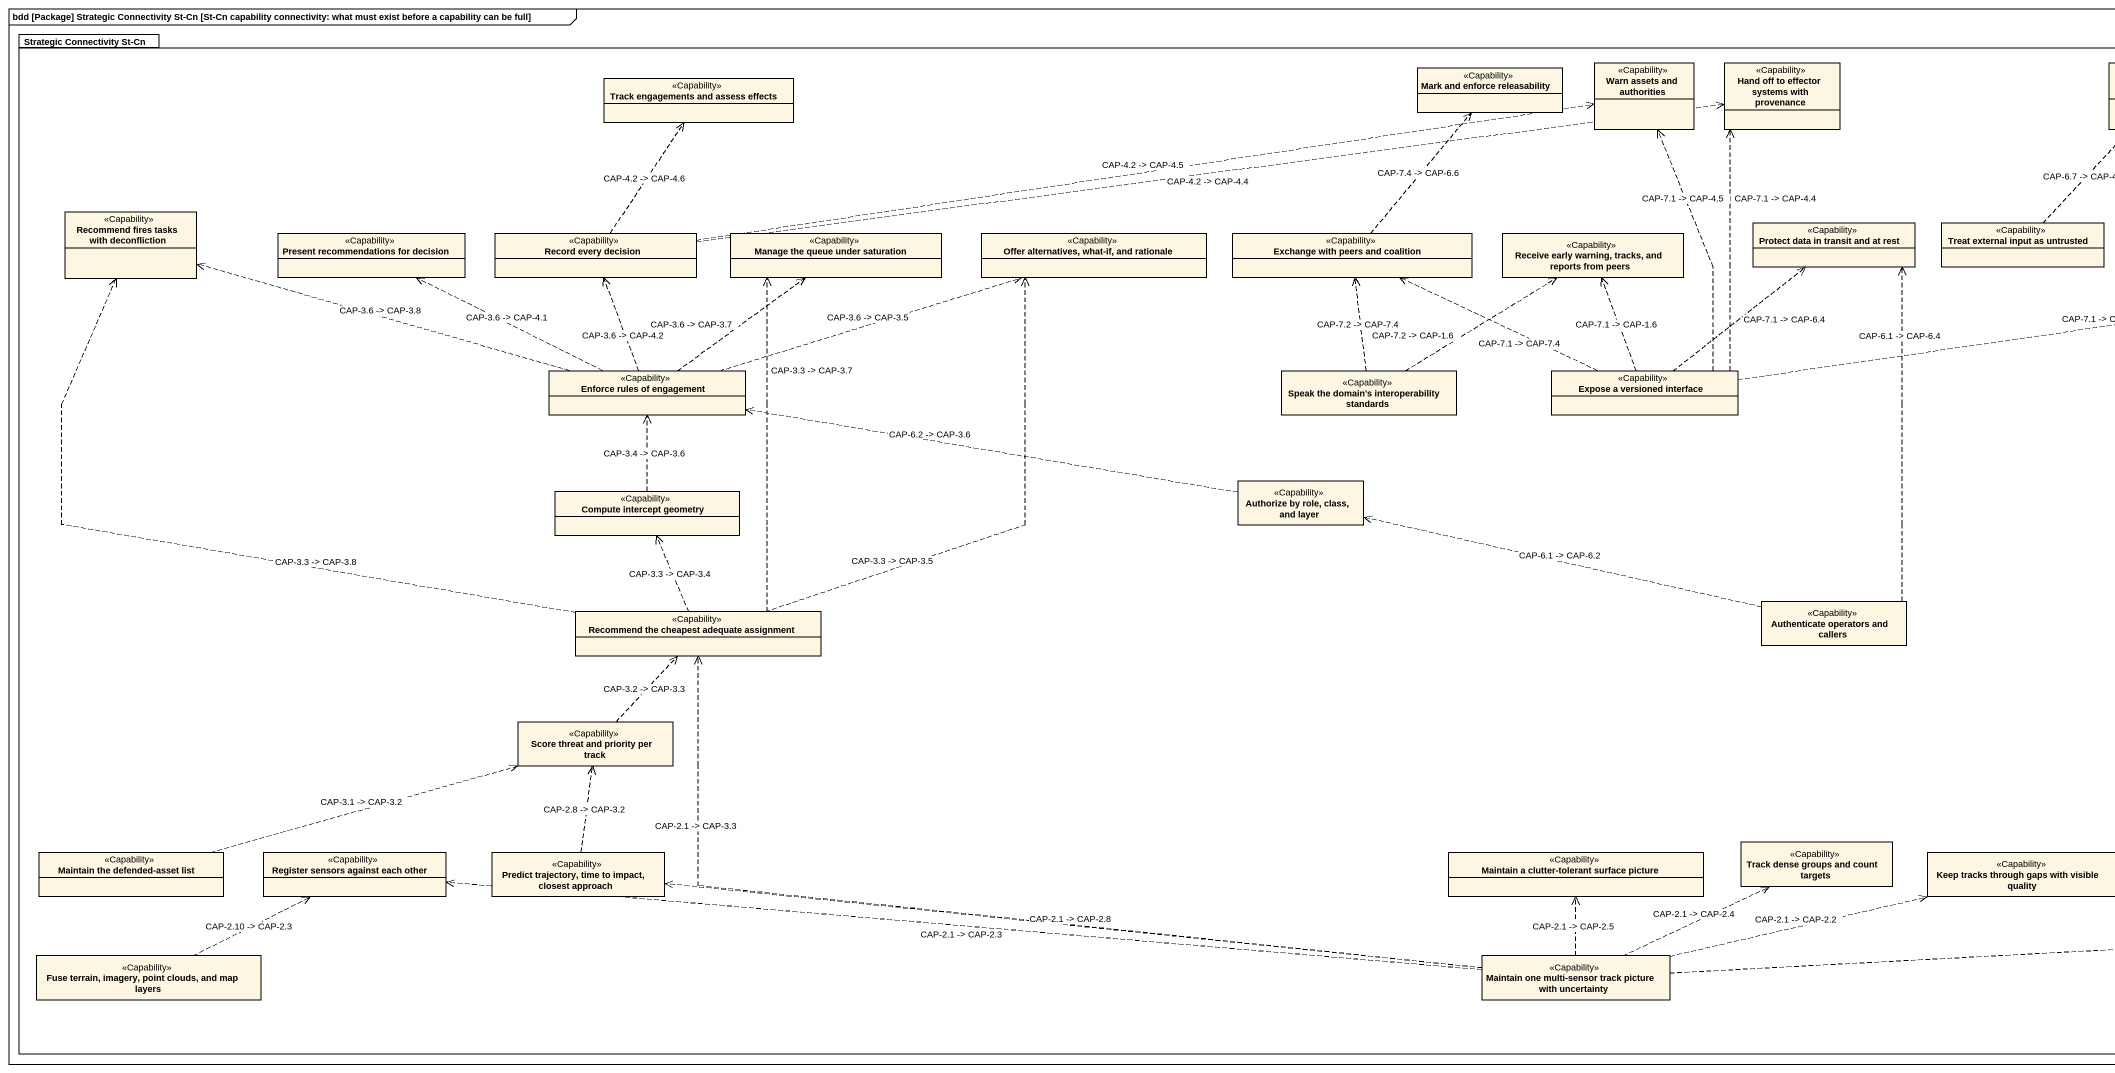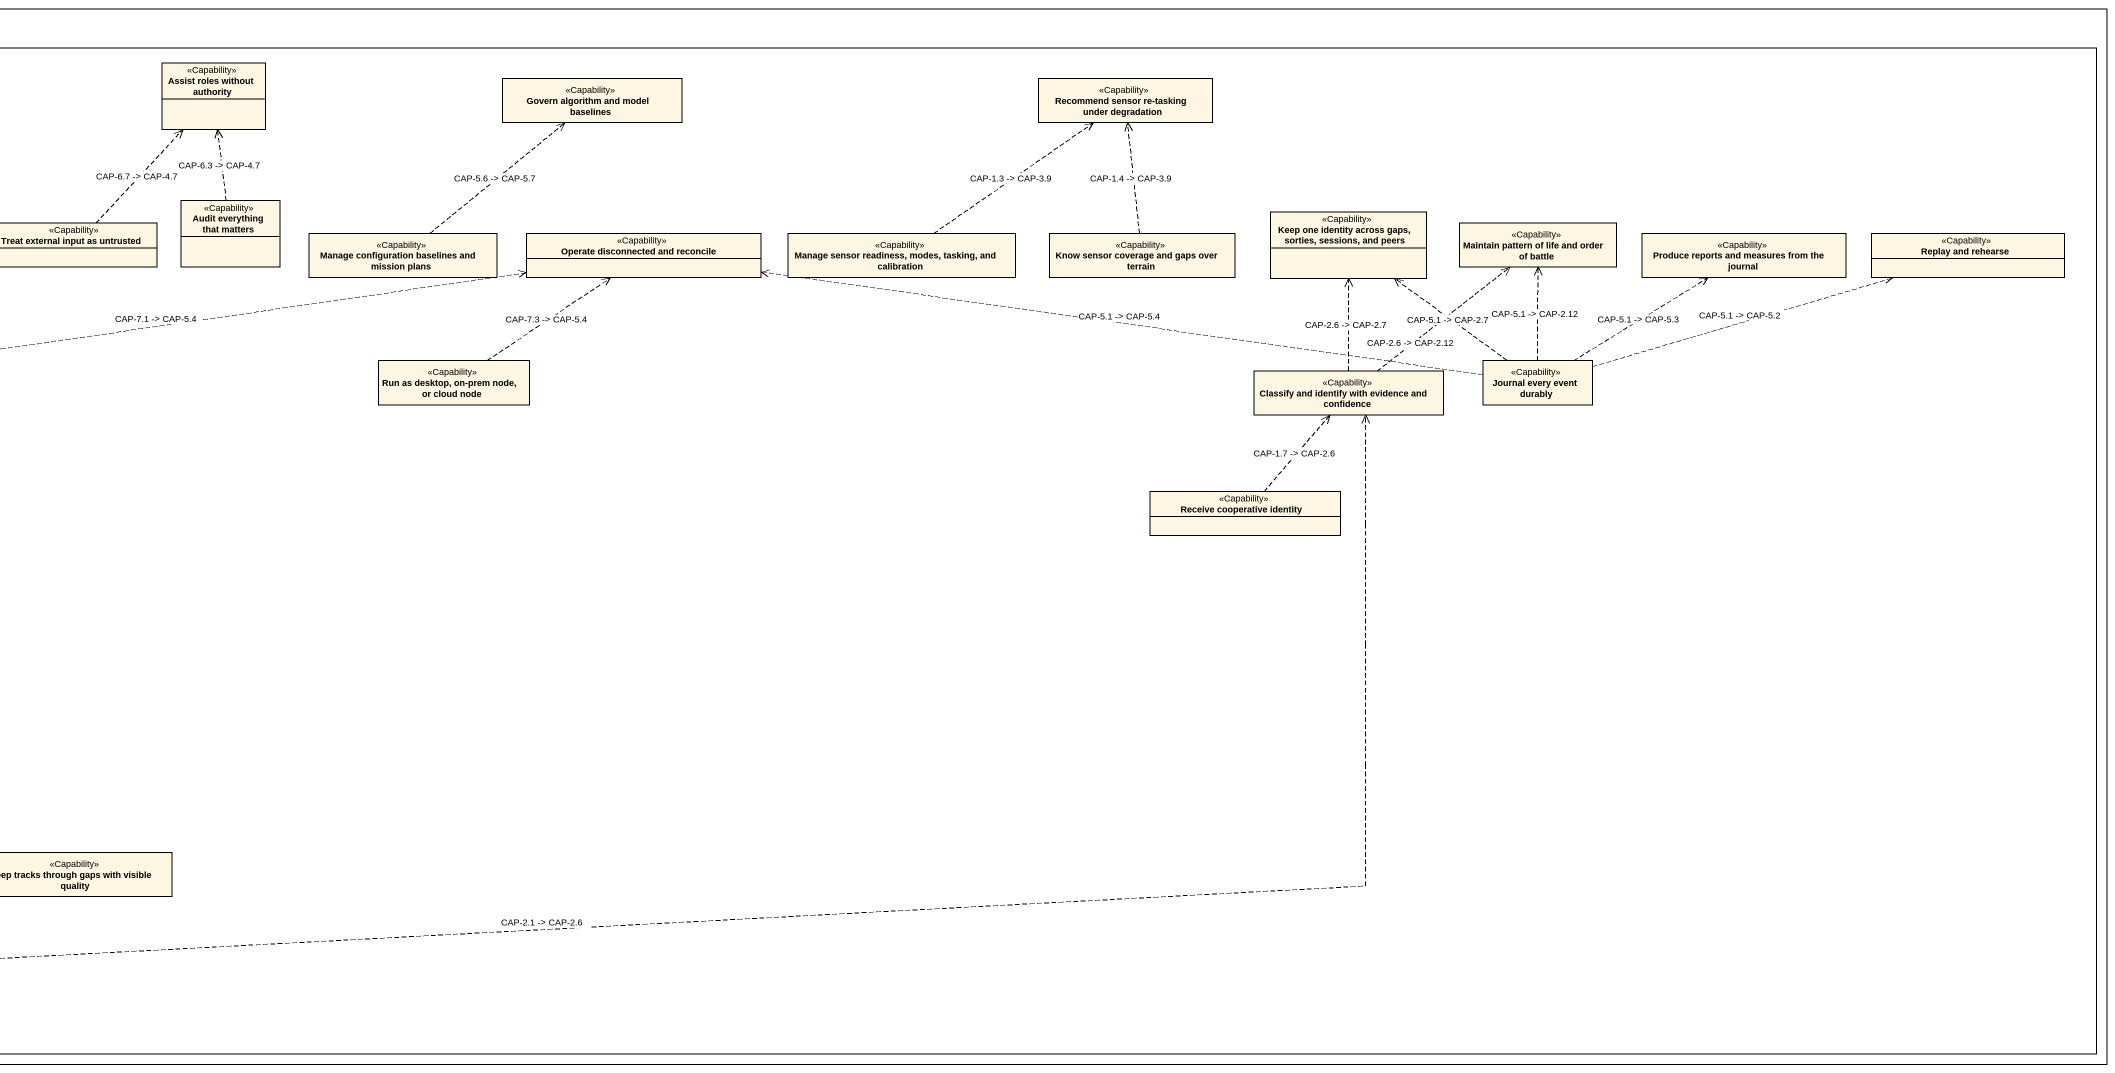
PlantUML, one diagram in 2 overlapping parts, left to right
@startuml
mainframe bdd [Package] Strategic Connectivity St-Cn [St-Cn capability connectivity: what must exist before a capability can be full]
hide circle
hide empty members
package "Strategic Connectivity St-Cn" as Strategic_Connectivity_St_Cn {
  class "Track engagements and assess effects" as Track_engagements_and <<Capability>>
  class "Mark and enforce releasability" as Mark_and_enforce <<Capability>>
  class "Warn assets and authorities" as Warn_assets_and_authorities <<Capability>>
  class "Hand off to effector systems with provenance" as Hand_off_to_effector <<Capability>>
  class "Assist roles without authority" as Assist_roles_without <<Capability>>
  class "Govern algorithm and model baselines" as Govern_algorithm_and_model <<Capability>>
  class "Recommend sensor re-tasking under degradation" as Recommend_sensor_re_tasking <<Capability>>
  class "Recommend fires tasks with deconfliction" as Recommend_fires_tasks_with <<Capability>>
  class "Present recommendations for decision" as Present_recommendations_for <<Capability>>
  class "Record every decision" as Record_every_decision <<Capability>>
  class "Manage the queue under saturation" as Manage_the_queue_under <<Capability>>
  class "Offer alternatives, what-if, and rationale" as Offer_alternatives_what_if <<Capability>>
  class "Exchange with peers and coalition" as Exchange_with_peers_and <<Capability>>
  class "Receive early warning, tracks, and reports from peers" as Receive_early_warning <<Capability>>
  class "Protect data in transit and at rest" as Protect_data_in_transit_and <<Capability>>
  class "Treat external input as untrusted" as Treat_external_input_as <<Capability>>
  class "Audit everything that matters" as Audit_everything_that <<Capability>>
  class "Manage configuration baselines and mission plans" as Manage_configuration <<Capability>>
  class "Operate disconnected and reconcile" as Operate_disconnected_and <<Capability>>
  class "Manage sensor readiness, modes, tasking, and calibration" as Manage_sensor_readiness <<Capability>>
  class "Know sensor coverage and gaps over terrain" as Know_sensor_coverage_and <<Capability>>
  class "Keep one identity across gaps, sorties, sessions, and peers" as Keep_one_identity_across <<Capability>>
  class "Maintain pattern of life and order of battle" as Maintain_pattern_of_life <<Capability>>
  class "Produce reports and measures from the journal" as Produce_reports_and <<Capability>>
  class "Replay and rehearse" as Replay_and_rehearse <<Capability>>
  class "Enforce rules of engagement" as Enforce_rules_of_engagement <<Capability>>
  class "Speak the domain's interoperability standards" as Speak_the_domain_s <<Capability>>
  class "Expose a versioned interface" as Expose_a_versioned_interface <<Capability>>
  class "Run as desktop, on-prem node, or cloud node" as Run_as_desktop_on_prem_node <<Capability>>
  class "Classify and identify with evidence and confidence" as Classify_and_identify_with <<Capability>>
  class "Journal every event durably" as Journal_every_event_durably <<Capability>>
  class "Compute intercept geometry" as Compute_intercept_geometry <<Capability>>
  class "Authorize by role, class, and layer" as Authorize_by_role_class_and <<Capability>>
  class "Receive cooperative identity" as Receive_cooperative_identity <<Capability>>
  class "Recommend the cheapest adequate assignment" as Recommend_the_cheapest <<Capability>>
  class "Authenticate operators and callers" as Authenticate_operators_and <<Capability>>
  class "Score threat and priority per track" as Score_threat_and_priority <<Capability>>
  class "Maintain the defended-asset list" as Maintain_the_defended_asset <<Capability>>
  class "Register sensors against each other" as Register_sensors_against <<Capability>>
  class "Predict trajectory, time to impact, closest approach" as Predict_trajectory_time_to <<Capability>>
  class "Maintain a clutter-tolerant surface picture" as Maintain_a_clutter_tolerant <<Capability>>
  class "Track dense groups and count targets" as Track_dense_groups_and <<Capability>>
  class "Keep tracks through gaps with visible quality" as Keep_tracks_through_gaps <<Capability>>
  class "Fuse terrain, imagery, point clouds, and map layers" as Fuse_terrain_imagery_point <<Capability>>
  class "Maintain one multi-sensor track picture with uncertainty" as Maintain_one_multi_sensor <<Capability>>
}
Record_every_decision .up.> Track_engagements_and : CAP-4.2 -> CAP-4.6
Record_every_decision .right.> Warn_assets_and_authorities : CAP-4.2 -> CAP-4.5
Record_every_decision .right.> Hand_off_to_effector : CAP-4.2 -> CAP-4.4
Exchange_with_peers_and .up.> Mark_and_enforce : CAP-7.4 -> CAP-6.6
Treat_external_input_as .up.> Assist_roles_without : CAP-6.7 -> CAP-4.7
Audit_everything_that .up.> Assist_roles_without : CAP-6.3 -> CAP-4.7
Manage_configuration .up.> Govern_algorithm_and_model : CAP-5.6 -> CAP-5.7
Manage_sensor_readiness .up.> Recommend_sensor_re_tasking : CAP-1.3 -> CAP-3.9
Know_sensor_coverage_and .up.> Recommend_sensor_re_tasking : CAP-1.4 -> CAP-3.9
Enforce_rules_of_engagement .left.> Recommend_fires_tasks_with : CAP-3.6 -> CAP-3.8
Enforce_rules_of_engagement .left.> Present_recommendations_for : CAP-3.6 -> CAP-4.1
Enforce_rules_of_engagement .up.> Record_every_decision : CAP-3.6 -> CAP-4.2
Enforce_rules_of_engagement .up.> Manage_the_queue_under : CAP-3.6 -> CAP-3.7
Enforce_rules_of_engagement .right.> Offer_alternatives_what_if : CAP-3.6 -> CAP-3.5
Speak_the_domain_s .up.> Exchange_with_peers_and : CAP-7.2 -> CAP-7.4
Speak_the_domain_s .up.> Receive_early_warning : CAP-7.2 -> CAP-1.6
Expose_a_versioned_interface .up.> Warn_assets_and_authorities : CAP-7.1 -> CAP-4.5
Expose_a_versioned_interface .up.> Hand_off_to_effector : CAP-7.1 -> CAP-4.4
Expose_a_versioned_interface .left.> Exchange_with_peers_and : CAP-7.1 -> CAP-7.4
Expose_a_versioned_interface .up.> Receive_early_warning : CAP-7.1 -> CAP-1.6
Expose_a_versioned_interface .up.> Protect_data_in_transit_and : CAP-7.1 -> CAP-6.4
Expose_a_versioned_interface .right.> Operate_disconnected_and : CAP-7.1 -> CAP-5.4
Run_as_desktop_on_prem_node .up.> Operate_disconnected_and : CAP-7.3 -> CAP-5.4
Classify_and_identify_with .up.> Keep_one_identity_across : CAP-2.6 -> CAP-2.7
Classify_and_identify_with .up.> Maintain_pattern_of_life : CAP-2.6 -> CAP-2.12
Journal_every_event_durably .left.> Operate_disconnected_and : CAP-5.1 -> CAP-5.4
Journal_every_event_durably .up.> Keep_one_identity_across : CAP-5.1 -> CAP-2.7
Journal_every_event_durably .up.> Maintain_pattern_of_life : CAP-5.1 -> CAP-2.12
Journal_every_event_durably .up.> Produce_reports_and : CAP-5.1 -> CAP-5.3
Journal_every_event_durably .right.> Replay_and_rehearse : CAP-5.1 -> CAP-5.2
Compute_intercept_geometry .up.> Enforce_rules_of_engagement : CAP-3.4 -> CAP-3.6
Authorize_by_role_class_and .left.> Enforce_rules_of_engagement : CAP-6.2 -> CAP-3.6
Receive_cooperative_identity .up.> Classify_and_identify_with : CAP-1.7 -> CAP-2.6
Recommend_the_cheapest .up.> Recommend_fires_tasks_with : CAP-3.3 -> CAP-3.8
Recommend_the_cheapest .up.> Manage_the_queue_under : CAP-3.3 -> CAP-3.7
Recommend_the_cheapest .up.> Offer_alternatives_what_if : CAP-3.3 -> CAP-3.5
Recommend_the_cheapest .up.> Compute_intercept_geometry : CAP-3.3 -> CAP-3.4
Authenticate_operators_and .up.> Protect_data_in_transit_and : CAP-6.1 -> CAP-6.4
Authenticate_operators_and .left.> Authorize_by_role_class_and : CAP-6.1 -> CAP-6.2
Score_threat_and_priority .up.> Recommend_the_cheapest : CAP-3.2 -> CAP-3.3
Maintain_the_defended_asset .right.> Score_threat_and_priority : CAP-3.1 -> CAP-3.2
Predict_trajectory_time_to .up.> Score_threat_and_priority : CAP-2.8 -> CAP-3.2
Fuse_terrain_imagery_point .right.> Register_sensors_against : CAP-2.10 -> CAP-2.3
Maintain_one_multi_sensor .right.> Classify_and_identify_with : CAP-2.1 -> CAP-2.6
Maintain_one_multi_sensor .left.> Recommend_the_cheapest : CAP-2.1 -> CAP-3.3
Maintain_one_multi_sensor .left.> Register_sensors_against : CAP-2.1 -> CAP-2.3
Maintain_one_multi_sensor .left.> Predict_trajectory_time_to : CAP-2.1 -> CAP-2.8
Maintain_one_multi_sensor .up.> Maintain_a_clutter_tolerant : CAP-2.1 -> CAP-2.5
Maintain_one_multi_sensor .right.> Track_dense_groups_and : CAP-2.1 -> CAP-2.4
Maintain_one_multi_sensor .right.> Keep_tracks_through_gaps : CAP-2.1 -> CAP-2.2
@enduml
